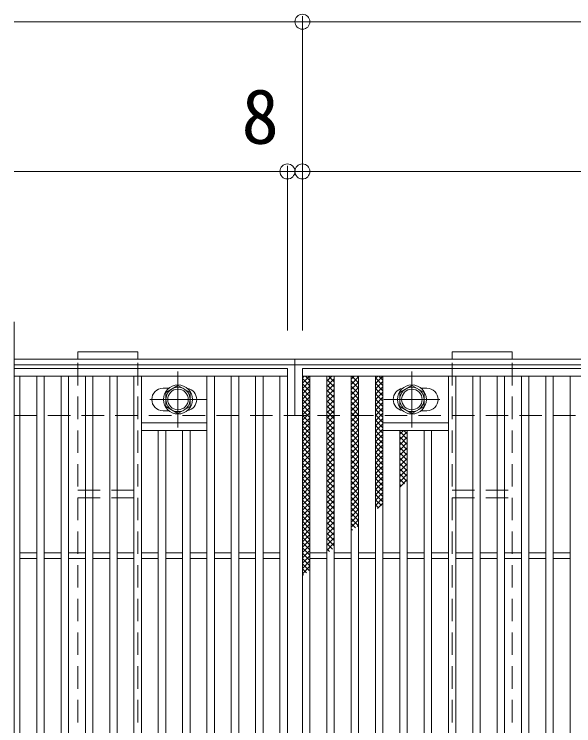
# Model space of a CAD drawing. Units: millimetres at full size, sheet at 1:10; details may follow other scales. Extents: x -2184 to 2306, y -1959 to 1524.
# Drawn here: x -595.1 to -296.1, y 1112.8 to 1492.9 of the extents above; entities that cross this region are included whole.
import ezdxf
from ezdxf.enums import TextEntityAlignment as Align

# ---------------------------------------------------------------- set-up
doc = ezdxf.new("R2010")
doc.units = ezdxf.units.MM
doc.header["$LTSCALE"] = 10
doc.header["$PDMODE"] = 32
doc.header["$PDSIZE"] = 8
doc.linetypes.add('CHAIN1', pattern=[8, 5, -1, 1, -1])
doc.linetypes.add('DASHED1', pattern=[1.8, 1.2, -0.6])
for name, color, linetype, lineweight in [('C-1_躯体', 2, 'Continuous', 9), ('C-2_仕上', 3, 'Continuous', 9), ('C-4_文字', 7, 'Continuous', 9), ('C-8_ハッチ', 3, 'DASHED1', 9), ('C-9_記号', 6, 'Continuous', 5), ('C-B_衛生陶器', 2, 'Continuous', 9)]:
    doc.layers.add(name, color=color, linetype=linetype, lineweight=lineweight)
doc.styles.add('ＭＳ ゴシック', font='')
doc.styles.get('ＭＳ ゴシック').set_extended_font_data('MS Gothic')

msp = doc.modelspace()

# ---------------------------------------------------------------- linework, layer by layer
at = {"layer": 'C-1_躯体'}
for p, q in [((-595.11, 1308.63), (704.89, 1308.63)), ((-445.11, 1308.63), (-445.11, 1278.63)), ((-595.11, 1305.63), (704.89, 1305.63))]:
    msp.add_line(p, q, dxfattribs=at)
at = {"layer": 'C-1_躯体', "linetype": 'DASHED1'}
msp.add_line((-595.11, 1278.63), (704.89, 1278.63), dxfattribs=at)
at = {"layer": 'C-2_仕上'}
for p, q in [((-595.11, 878.63), (-595.11, 1328.63)), ((-595.11, 1303.63), (-449.11, 1303.63)), ((-441.11, 1303.63), (550.89, 1303.63)), ((-441.11, 903.63), (-441.11, 1303.63)), ((-595.11, 1299.63), (-449.11, 1299.63)), ((-592.11, 1299.63), (-592.11, 907.63)), ((-583.11, 1299.63), (-583.11, 907.63)), ((-579.11, 1299.63), (-579.11, 907.63)), ((-570.11, 1299.63), (-570.11, 907.63)), ((-566.11, 1299.63), (-566.11, 907.63)), ((-557.11, 1299.63), (-557.11, 907.63)), ((-553.11, 1299.63), (-553.11, 907.63)), ((-544.11, 1299.63), (-544.11, 907.63)), ((-540.11, 1299.63), (-540.11, 907.63)), ((-531.11, 1299.63), (-531.11, 907.63)), ((-527.11, 1299.63), (-527.11, 907.63)), ((-492.11, 1299.63), (-492.11, 907.63)), ((-488.11, 1299.63), (-488.11, 907.63)), ((-479.11, 1299.63), (-479.11, 907.63)), ((-475.11, 1299.63), (-475.11, 907.63)), ((-466.11, 1299.63), (-466.11, 907.63)), ((-462.11, 1299.63), (-462.11, 907.63)), ((-453.11, 1299.63), (-453.11, 907.63)), ((-441.11, 1299.63), (550.89, 1299.63)), ((-437.11, 1299.63), (-437.11, 907.63)), ((-428.11, 1299.63), (-428.11, 907.63)), ((-424.11, 1299.63), (-424.11, 907.63)), ((-415.11, 1299.63), (-415.11, 907.63)), ((-411.11, 1299.63), (-411.11, 907.63)), ((-402.11, 1299.63), (-402.11, 907.63)), ((-398.11, 1299.63), (-398.11, 907.63)), ((-363.11, 1299.63), (-363.11, 907.63)), ((-359.11, 1299.63), (-359.11, 907.63)), ((-350.11, 1299.63), (-350.11, 907.63)), ((-346.11, 1299.63), (-346.11, 907.63)), ((-337.11, 1299.63), (-337.11, 907.63)), ((-333.11, 1299.63), (-333.11, 907.63)), ((-324.11, 1299.63), (-324.11, 907.63)), ((-320.11, 1299.63), (-320.11, 907.63)), ((-311.11, 1299.63), (-311.11, 907.63)), ((-307.11, 1299.63), (-307.11, 907.63)), ((-298.11, 1299.63), (-298.11, 907.63)), ((-515.61, 1293.13), (-512.51, 1293.13)), ((-377.7, 1293.13), (-374.61, 1293.13)), ((-512.51, 1281.13), (-515.61, 1281.13)), ((-374.61, 1281.13), (-377.7, 1281.13)), ((-527.11, 1274.63), (-492.11, 1274.63)), ((-398.11, 1274.63), (-363.11, 1274.63)), ((-527.11, 1270.63), (-492.11, 1270.63)), ((-518.11, 1270.63), (-518.11, 936.63)), ((-514.11, 1270.63), (-514.11, 936.63)), ((-505.11, 1270.63), (-505.11, 936.63)), ((-501.11, 1270.63), (-501.11, 936.63)), ((-398.11, 1270.63), (-363.11, 1270.63)), ((-389.11, 1270.63), (-389.11, 936.63)), ((-385.11, 1270.63), (-385.11, 936.63)), ((-376.11, 1270.63), (-376.11, 936.63)), ((-372.11, 1270.63), (-372.11, 936.63)), ((-592.11, 1205.13), (-583.11, 1205.13)), ((-579.11, 1205.13), (-570.11, 1205.13)), ((-566.11, 1205.13), (-557.11, 1205.13)), ((-553.11, 1205.13), (-544.11, 1205.13)), ((-540.11, 1205.13), (-531.11, 1205.13)), ((-527.11, 1205.13), (-518.11, 1205.13)), ((-514.11, 1205.13), (-505.11, 1205.13)), ((-501.11, 1205.13), (-492.11, 1205.13)), ((-488.11, 1205.13), (-479.11, 1205.13)), ((-475.11, 1205.13), (-466.11, 1205.13)), ((-462.11, 1205.13), (-453.11, 1205.13)), ((-437.11, 1205.13), (-428.11, 1205.13)), ((-424.11, 1205.13), (-415.11, 1205.13)), ((-411.11, 1205.13), (-402.11, 1205.13)), ((-398.11, 1205.13), (-389.11, 1205.13)), ((-385.11, 1205.13), (-376.11, 1205.13)), ((-372.11, 1205.13), (-363.11, 1205.13)), ((-359.11, 1205.13), (-350.11, 1205.13)), ((-346.11, 1205.13), (-337.11, 1205.13)), ((-333.11, 1205.13), (-324.11, 1205.13)), ((-320.11, 1205.13), (-311.11, 1205.13)), ((-307.11, 1205.13), (-298.11, 1205.13)), ((-592.11, 1202.13), (-583.11, 1202.13)), ((-579.11, 1202.13), (-570.11, 1202.13)), ((-566.11, 1202.13), (-557.11, 1202.13)), ((-553.11, 1202.13), (-544.11, 1202.13)), ((-540.11, 1202.13), (-531.11, 1202.13)), ((-527.11, 1202.13), (-518.11, 1202.13)), ((-514.11, 1202.13), (-505.11, 1202.13)), ((-501.11, 1202.13), (-492.11, 1202.13)), ((-488.11, 1202.13), (-479.11, 1202.13)), ((-475.11, 1202.13), (-466.11, 1202.13)), ((-462.11, 1202.13), (-453.11, 1202.13)), ((-437.11, 1202.13), (-428.11, 1202.13)), ((-424.11, 1202.13), (-415.11, 1202.13)), ((-411.11, 1202.13), (-402.11, 1202.13)), ((-398.11, 1202.13), (-389.11, 1202.13)), ((-385.11, 1202.13), (-376.11, 1202.13)), ((-372.11, 1202.13), (-363.11, 1202.13)), ((-359.11, 1202.13), (-350.11, 1202.13)), ((-346.11, 1202.13), (-337.11, 1202.13)), ((-333.11, 1202.13), (-324.11, 1202.13)), ((-320.11, 1202.13), (-311.11, 1202.13)), ((-307.11, 1202.13), (-298.11, 1202.13))]:
    msp.add_line(p, q, dxfattribs=at)
msp.add_lwpolyline([(-449.11, 1303.63), (-449.11, 903.63), (-595.11, 903.63)], dxfattribs=at)
for centre, start, end in [((-515.61, 1287.13), 90, 180), ((-503.61, 1287.13), 0, 80.3303), ((-386.61, 1287.13), 99.6697, 180), ((-374.61, 1287.13), 0, 90), ((-515.61, 1287.13), 180, 270), ((-503.61, 1287.13), 279.6697, 0), ((-386.61, 1287.13), 180, 260.3303), ((-374.61, 1287.13), 270, 0)]:
    msp.add_arc(centre, 6, start, end, dxfattribs=at)
at = {"layer": 'C-4_文字'}
for p, q in [((-441.11, 1491.93), (-441.11, 1323.93)), ((-595.11, 1488.93), (-441.11, 1488.93)), ((-441.11, 1488.93), (558.89, 1488.93)), ((-449.11, 1411.93), (-449.11, 1323.93)), ((-595.11, 1408.93), (-449.11, 1408.93)), ((-449.11, 1408.93), (-441.11, 1408.93)), ((-441.11, 1408.93), (550.89, 1408.93))]:
    msp.add_line(p, q, dxfattribs=at)
for p in [(-441.11, 1488.93), (-449.11, 1408.93), (-441.11, 1408.93)]:
    msp.add_point(p, dxfattribs=at)
at = {"layer": 'C-8_ハッチ', "linetype": 'Continuous'}
for p, q in [((-561.11, 1312.63), (-529.11, 1312.63)), ((-561.11, 1312.63), (-561.11, 1308.63)), ((-529.11, 1312.63), (-529.11, 1308.63)), ((-361.11, 1312.63), (-329.11, 1312.63)), ((-361.11, 1312.63), (-361.11, 1308.63)), ((-329.11, 1312.63), (-329.11, 1308.63))]:
    msp.add_line(p, q, dxfattribs=at)
at = {"layer": 'C-8_ハッチ'}
for p, q in [((-561.11, 1308.63), (-529.11, 1308.63)), ((-561.11, 898.63), (-561.11, 1308.63)), ((-529.11, 898.63), (-529.11, 1308.63)), ((-361.11, 1308.63), (-329.11, 1308.63)), ((-361.11, 898.63), (-361.11, 1308.63)), ((-329.11, 898.63), (-329.11, 1308.63)), ((-561.11, 1238.63), (-529.11, 1238.63)), ((-361.11, 1238.63), (-329.11, 1238.63)), ((-561.11, 1234.63), (-529.11, 1234.63)), ((-361.11, 1234.63), (-329.11, 1234.63))]:
    msp.add_line(p, q, dxfattribs=at)
at = {"layer": 'C-9_記号'}
for p, q in [((-441.11, 1295.84), (-437.32, 1299.63)), ((-441.11, 1298.67), (-440.14, 1299.63)), ((-441.11, 1298.39), (-437.11, 1294.39)), ((-441.11, 1293.01), (-437.11, 1297.01)), ((-439.52, 1299.63), (-437.11, 1297.22)), ((-428.11, 1296.96), (-425.43, 1299.63)), ((-428.11, 1294.13), (-424.11, 1298.13)), ((-428.11, 1297.79), (-424.11, 1293.79)), ((-427.12, 1299.63), (-424.11, 1296.62)), ((-424.29, 1299.63), (-424.11, 1299.45)), ((-415.11, 1298.02), (-413.5, 1299.63)), ((-415.11, 1295.2), (-411.11, 1299.2)), ((-415.11, 1297.14), (-411.11, 1293.14)), ((-415.11, 1292.37), (-411.11, 1296.37)), ((-414.77, 1299.63), (-411.11, 1295.97)), ((-411.94, 1299.63), (-411.11, 1298.8)), ((-402.11, 1298.42), (-400.89, 1299.63)), ((-402.11, 1295.59), (-398.11, 1299.59)), ((-402.11, 1298.65), (-398.11, 1294.65)), ((-402.11, 1292.76), (-398.11, 1296.76)), ((-400.26, 1299.63), (-398.11, 1297.48)), ((-441.11, 1295.56), (-437.11, 1291.56)), ((-441.11, 1290.19), (-437.11, 1294.18)), ((-441.11, 1292.74), (-437.11, 1288.74)), ((-428.11, 1291.3), (-424.11, 1295.3)), ((-428.11, 1294.96), (-424.11, 1290.96)), ((-428.11, 1288.47), (-424.11, 1292.47)), ((-415.11, 1294.32), (-411.11, 1290.32)), ((-415.11, 1289.54), (-411.11, 1293.54)), ((-402.11, 1295.82), (-398.11, 1291.82)), ((-402.11, 1289.93), (-398.11, 1293.93)), ((-402.11, 1292.99), (-398.11, 1288.99)), ((-441.11, 1287.36), (-437.11, 1291.36)), ((-441.11, 1289.91), (-437.11, 1285.91)), ((-428.11, 1292.14), (-424.11, 1288.14)), ((-428.11, 1285.64), (-424.11, 1289.64)), ((-428.11, 1289.31), (-424.11, 1285.31)), ((-415.11, 1291.49), (-411.11, 1287.49)), ((-415.11, 1286.71), (-411.11, 1290.71)), ((-415.11, 1288.66), (-411.11, 1284.66)), ((-402.11, 1287.1), (-398.11, 1291.1)), ((-402.11, 1290.16), (-398.11, 1286.16)), ((-441.11, 1284.53), (-437.11, 1288.53)), ((-441.11, 1287.08), (-437.11, 1283.08)), ((-441.11, 1281.7), (-437.11, 1285.7)), ((-428.11, 1282.81), (-424.11, 1286.81)), ((-428.11, 1286.48), (-424.11, 1282.48)), ((-415.11, 1283.88), (-411.11, 1287.88)), ((-415.11, 1285.83), (-411.11, 1281.83)), ((-415.11, 1281.05), (-411.11, 1285.05)), ((-402.11, 1284.27), (-398.11, 1288.27)), ((-402.11, 1287.33), (-398.11, 1283.34)), ((-402.11, 1281.45), (-398.11, 1285.45)), ((-441.11, 1284.25), (-437.11, 1280.25)), ((-441.11, 1278.87), (-437.11, 1282.87)), ((-441.11, 1281.42), (-437.11, 1277.42)), ((-428.11, 1279.99), (-424.11, 1283.99)), ((-428.11, 1283.65), (-424.11, 1279.65)), ((-428.11, 1277.16), (-424.11, 1281.16)), ((-415.11, 1283), (-411.11, 1279)), ((-415.11, 1278.23), (-411.11, 1282.23)), ((-402.11, 1284.51), (-398.11, 1280.51)), ((-402.11, 1278.62), (-398.11, 1282.62)), ((-402.11, 1281.68), (-398.11, 1277.68)), ((-441.11, 1276.04), (-437.11, 1280.04)), ((-441.11, 1278.59), (-437.11, 1274.59)), ((-441.11, 1273.21), (-437.11, 1277.21)), ((-428.11, 1280.82), (-424.11, 1276.82)), ((-428.11, 1274.33), (-424.11, 1278.33)), ((-428.11, 1277.99), (-424.11, 1273.99)), ((-415.11, 1280.17), (-411.11, 1276.17)), ((-415.11, 1275.4), (-411.11, 1279.4)), ((-415.11, 1277.35), (-411.11, 1273.35)), ((-402.11, 1275.79), (-398.11, 1279.79)), ((-402.11, 1278.85), (-398.11, 1274.85)), ((-441.11, 1275.77), (-437.11, 1271.77)), ((-441.11, 1270.39), (-437.11, 1274.39)), ((-428.11, 1271.5), (-424.11, 1275.5)), ((-428.11, 1275.17), (-424.11, 1271.16)), ((-415.11, 1272.57), (-411.11, 1276.57)), ((-415.11, 1274.52), (-411.11, 1270.52)), ((-415.11, 1269.74), (-411.11, 1273.74)), ((-402.11, 1272.96), (-398.11, 1276.96)), ((-402.11, 1276.02), (-398.11, 1272.02)), ((-402.11, 1270.13), (-398.11, 1274.13)), ((-441.11, 1272.94), (-437.11, 1268.94)), ((-441.11, 1267.56), (-437.11, 1271.56)), ((-441.11, 1270.11), (-437.11, 1266.11)), ((-428.11, 1268.67), (-424.11, 1272.67)), ((-428.11, 1272.34), (-424.11, 1268.34)), ((-428.11, 1265.84), (-424.11, 1269.84)), ((-415.11, 1271.69), (-411.11, 1267.69)), ((-415.11, 1266.91), (-411.11, 1270.91)), ((-402.11, 1273.19), (-398.11, 1269.19)), ((-402.11, 1267.3), (-398.11, 1271.3)), ((-402.11, 1270.36), (-398.11, 1266.36)), ((-389.11, 1268.6), (-387.07, 1270.63)), ((-389.11, 1269.94), (-385.11, 1265.94)), ((-389.11, 1265.77), (-385.11, 1269.77)), ((-386.97, 1270.63), (-385.11, 1268.77)), ((-441.11, 1264.73), (-437.11, 1268.73)), ((-441.11, 1267.28), (-437.11, 1263.28)), ((-441.11, 1261.9), (-437.11, 1265.9)), ((-428.11, 1269.51), (-424.11, 1265.51)), ((-428.11, 1263.02), (-424.11, 1267.02)), ((-428.11, 1266.68), (-424.11, 1262.68)), ((-415.11, 1268.86), (-411.11, 1264.86)), ((-415.11, 1264.08), (-411.11, 1268.08)), ((-415.11, 1266.03), (-411.11, 1262.03)), ((-402.11, 1264.47), (-398.11, 1268.47)), ((-402.11, 1267.54), (-398.11, 1263.54)), ((-389.11, 1267.12), (-385.11, 1263.12)), ((-389.11, 1262.94), (-385.11, 1266.94)), ((-441.11, 1264.45), (-437.11, 1260.45)), ((-441.11, 1259.07), (-437.11, 1263.07)), ((-428.11, 1260.19), (-424.11, 1264.19)), ((-428.11, 1263.85), (-424.11, 1259.85)), ((-415.11, 1261.25), (-411.11, 1265.25)), ((-415.11, 1263.2), (-411.11, 1259.2)), ((-415.11, 1258.43), (-411.11, 1262.43)), ((-402.11, 1261.65), (-398.11, 1265.65)), ((-402.11, 1264.71), (-398.11, 1260.71)), ((-402.11, 1258.82), (-398.11, 1262.82)), ((-389.11, 1264.29), (-385.11, 1260.29)), ((-389.11, 1260.11), (-385.11, 1264.11)), ((-441.11, 1261.62), (-437.11, 1257.62)), ((-441.11, 1256.24), (-437.11, 1260.24)), ((-441.11, 1258.8), (-437.11, 1254.8)), ((-428.11, 1257.36), (-424.11, 1261.36)), ((-428.11, 1261.02), (-424.11, 1257.02)), ((-428.11, 1254.53), (-424.11, 1258.53)), ((-415.11, 1260.37), (-411.11, 1256.37)), ((-415.11, 1255.6), (-411.11, 1259.6)), ((-402.11, 1261.88), (-398.11, 1257.88)), ((-402.11, 1255.99), (-398.11, 1259.99)), ((-402.11, 1259.05), (-398.11, 1255.05)), ((-389.11, 1261.46), (-385.11, 1257.46)), ((-389.11, 1257.29), (-385.11, 1261.28)), ((-389.11, 1258.63), (-385.11, 1254.63)), ((-389.11, 1254.46), (-385.11, 1258.46)), ((-441.11, 1253.42), (-437.11, 1257.42)), ((-441.11, 1255.97), (-437.11, 1251.97)), ((-441.11, 1250.59), (-437.11, 1254.59)), ((-428.11, 1258.19), (-424.11, 1254.19)), ((-428.11, 1251.7), (-424.11, 1255.7)), ((-428.11, 1255.37), (-424.11, 1251.37)), ((-415.11, 1257.55), (-411.11, 1253.55)), ((-415.11, 1252.77), (-411.11, 1256.77)), ((-415.11, 1254.72), (-411.11, 1250.72)), ((-402.11, 1253.16), (-398.11, 1257.16)), ((-402.11, 1256.22), (-398.11, 1252.22)), ((-389.11, 1255.8), (-385.11, 1251.8)), ((-389.11, 1251.63), (-385.11, 1255.63)), ((-441.11, 1253.14), (-437.11, 1249.14)), ((-441.11, 1247.76), (-437.11, 1251.76)), ((-428.11, 1248.87), (-424.11, 1252.87)), ((-428.11, 1252.54), (-424.11, 1248.54)), ((-415.11, 1249.94), (-411.11, 1253.94)), ((-415.11, 1251.89), (-411.11, 1247.89)), ((-415.11, 1247.11), (-411.11, 1251.11)), ((-402.11, 1250.33), (-398.11, 1254.33)), ((-402.11, 1253.39), (-398.11, 1249.39)), ((-402.11, 1247.5), (-398.11, 1251.5)), ((-389.11, 1252.97), (-385.11, 1248.97)), ((-389.11, 1248.8), (-385.11, 1252.8)), ((-441.11, 1250.31), (-437.11, 1246.31)), ((-441.11, 1244.93), (-437.11, 1248.93)), ((-441.11, 1247.48), (-437.11, 1243.48)), ((-428.11, 1246.04), (-424.11, 1250.05)), ((-428.11, 1249.71), (-424.11, 1245.71)), ((-428.11, 1243.22), (-424.11, 1247.22)), ((-428.11, 1246.88), (-424.11, 1242.88)), ((-415.11, 1249.06), (-411.11, 1245.06)), ((-415.11, 1244.28), (-411.11, 1248.28)), ((-402.11, 1250.57), (-398.11, 1246.57)), ((-402.11, 1244.68), (-398.11, 1248.68)), ((-402.11, 1247.74), (-398.11, 1243.74)), ((-389.11, 1250.15), (-385.11, 1246.15)), ((-389.11, 1245.97), (-385.11, 1249.97)), ((-389.11, 1247.32), (-385.11, 1243.32)), ((-389.11, 1243.14), (-385.11, 1247.14)), ((-441.11, 1242.1), (-437.11, 1246.1)), ((-441.11, 1244.65), (-437.11, 1240.65)), ((-441.11, 1239.27), (-437.11, 1243.27)), ((-428.11, 1240.39), (-424.11, 1244.39)), ((-428.11, 1244.05), (-424.11, 1240.05)), ((-415.11, 1246.23), (-411.11, 1242.23)), ((-415.11, 1241.46), (-411.11, 1245.46)), ((-415.11, 1243.4), (-411.11, 1239.4)), ((-402.11, 1241.85), (-398.11, 1245.85)), ((-402.11, 1244.91), (-398.11, 1240.91)), ((-402.11, 1239.02), (-398.11, 1243.02)), ((-389.11, 1244.49), (-386.65, 1242.03)), ((-389.11, 1240.31), (-385.11, 1244.31)), ((-441.11, 1241.82), (-437.11, 1237.82)), ((-441.11, 1236.44), (-437.11, 1240.45)), ((-428.11, 1237.56), (-424.11, 1241.56)), ((-428.11, 1241.22), (-424.11, 1237.22)), ((-415.11, 1238.63), (-411.11, 1242.63)), ((-415.11, 1240.58), (-411.11, 1236.58)), ((-415.11, 1235.8), (-411.11, 1239.8)), ((-402.11, 1242.08), (-398.11, 1238.08)), ((-402.11, 1236.19), (-398.11, 1240.19)), ((-402.11, 1239.25), (-398.11, 1235.25)), ((-389.11, 1241.66), (-388.24, 1240.79)), ((-441.11, 1239), (-437.11, 1235)), ((-441.11, 1233.62), (-437.11, 1237.62)), ((-441.11, 1236.17), (-437.11, 1232.17)), ((-428.11, 1234.73), (-424.11, 1238.73)), ((-428.11, 1238.4), (-424.11, 1234.4)), ((-428.11, 1231.9), (-424.11, 1235.9)), ((-428.11, 1235.57), (-424.11, 1231.57)), ((-415.11, 1237.75), (-411.11, 1233.75)), ((-415.11, 1232.97), (-411.11, 1236.97)), ((-402.11, 1233.36), (-398.11, 1237.36)), ((-402.11, 1236.42), (-398.11, 1232.42)), ((-441.11, 1230.79), (-437.11, 1234.79)), ((-441.11, 1233.34), (-437.11, 1229.34)), ((-441.11, 1227.96), (-437.11, 1231.96)), ((-428.11, 1229.07), (-424.11, 1233.07)), ((-428.11, 1232.74), (-424.11, 1228.74)), ((-415.11, 1234.92), (-411.11, 1230.92)), ((-415.11, 1230.14), (-411.11, 1234.14)), ((-415.11, 1232.09), (-411.11, 1228.09)), ((-402.11, 1230.53), (-398.11, 1234.53)), ((-402.11, 1233.59), (-398.94, 1230.43)), ((-400.92, 1228.89), (-398.11, 1231.7)), ((-441.11, 1230.51), (-437.11, 1226.51)), ((-441.11, 1225.13), (-437.11, 1229.13)), ((-428.11, 1226.25), (-424.11, 1230.25)), ((-428.11, 1229.91), (-424.11, 1225.91)), ((-415.11, 1227.31), (-411.11, 1231.31)), ((-415.11, 1229.26), (-411.11, 1225.26)), ((-415.11, 1224.49), (-411.11, 1228.49)), ((-402.11, 1230.77), (-400.53, 1229.19)), ((-441.11, 1227.68), (-437.11, 1223.68)), ((-441.11, 1222.3), (-437.11, 1226.3)), ((-441.11, 1224.85), (-437.11, 1220.85)), ((-428.11, 1223.42), (-424.11, 1227.42)), ((-428.11, 1227.08), (-424.11, 1223.08)), ((-428.11, 1220.59), (-424.11, 1224.59)), ((-428.11, 1224.25), (-424.11, 1220.25)), ((-415.11, 1226.43), (-411.11, 1222.43)), ((-415.11, 1221.66), (-411.11, 1225.66)), ((-441.11, 1219.47), (-437.11, 1223.47)), ((-441.11, 1222.03), (-437.11, 1218.03)), ((-441.11, 1216.65), (-437.11, 1220.65)), ((-428.11, 1217.76), (-424.11, 1221.76)), ((-428.11, 1221.43), (-424.11, 1217.42)), ((-415.11, 1223.6), (-411.24, 1219.74)), ((-415.11, 1218.83), (-411.11, 1222.83)), ((-415.11, 1220.78), (-412.83, 1218.5)), ((-441.11, 1219.2), (-437.11, 1215.2)), ((-441.11, 1213.82), (-437.11, 1217.82)), ((-428.11, 1214.93), (-424.11, 1218.93)), ((-428.11, 1218.6), (-424.11, 1214.6)), ((-415.11, 1217.95), (-414.42, 1217.26)), ((-411.83, 1219.28), (-411.11, 1220)), ((-441.11, 1216.37), (-437.11, 1212.37)), ((-441.11, 1210.99), (-437.11, 1214.99)), ((-441.11, 1213.54), (-437.11, 1209.54)), ((-428.11, 1212.1), (-424.11, 1216.1)), ((-428.11, 1215.77), (-424.11, 1211.77)), ((-428.11, 1209.28), (-424.11, 1213.28)), ((-428.11, 1212.94), (-424.11, 1208.94)), ((-441.11, 1208.16), (-437.11, 1212.16)), ((-441.11, 1210.71), (-437.11, 1206.71)), ((-441.11, 1205.33), (-437.11, 1209.33)), ((-428.11, 1206.45), (-424.11, 1210.45)), ((-428.11, 1210.11), (-425.12, 1207.13)), ((-441.11, 1207.88), (-437.11, 1203.88)), ((-441.11, 1202.5), (-437.11, 1206.5)), ((-441.11, 1205.06), (-437.11, 1201.06)), ((-428.11, 1207.28), (-426.71, 1205.89)), ((-441.11, 1199.68), (-437.11, 1203.68)), ((-441.11, 1202.23), (-437.11, 1198.23)), ((-441.11, 1196.85), (-437.11, 1200.85)), ((-441.11, 1199.4), (-437.42, 1195.71)), ((-441.11, 1194.02), (-437.11, 1198.02)), ((-441.11, 1196.57), (-439, 1194.47)), ((-441.11, 1193.74), (-440.59, 1193.23))]:
    msp.add_line(p, q, dxfattribs=at)
at = {"layer": 'C-B_衛生陶器', "color": 7, "linetype": 'CHAIN1'}
for p, q in [((-507.61, 1272.13), (-507.61, 1302.13)), ((-382.61, 1272.13), (-382.61, 1302.13)), ((-522.61, 1287.13), (-492.61, 1287.13)), ((-397.61, 1287.13), (-367.61, 1287.13))]:
    msp.add_line(p, q, dxfattribs=at)
at = {"layer": 'C-B_衛生陶器'}
for points in [[(-514.1, 1283.38), (-507.61, 1279.63), (-501.11, 1283.38), (-501.11, 1290.88), (-507.61, 1294.63), (-514.1, 1290.88)], [(-389.1, 1283.38), (-382.61, 1279.63), (-376.11, 1283.38), (-376.11, 1290.88), (-382.61, 1294.63), (-389.1, 1290.88)]]:
    msp.add_lwpolyline(points, close=True, dxfattribs=at)
for centre, radius in [((-507.61, 1287.13), 7.75), ((-507.61, 1287.13), 6.5), ((-507.61, 1287.13), 5.5), ((-382.61, 1287.13), 7.75), ((-382.61, 1287.13), 6.5), ((-382.61, 1287.13), 5.5)]:
    msp.add_circle(centre, radius, dxfattribs=at)

# ---------------------------------------------------------------- texts
at = {"layer": 'C-4_文字', "color": 2, "style": 'ＭＳ ゴシック'}
msp.add_text('8', height=29.33, dxfattribs=at).set_placement((-473.65, 1414.93), align=Align.BOTTOM_LEFT)

doc.saveas('drawing.dxf')
